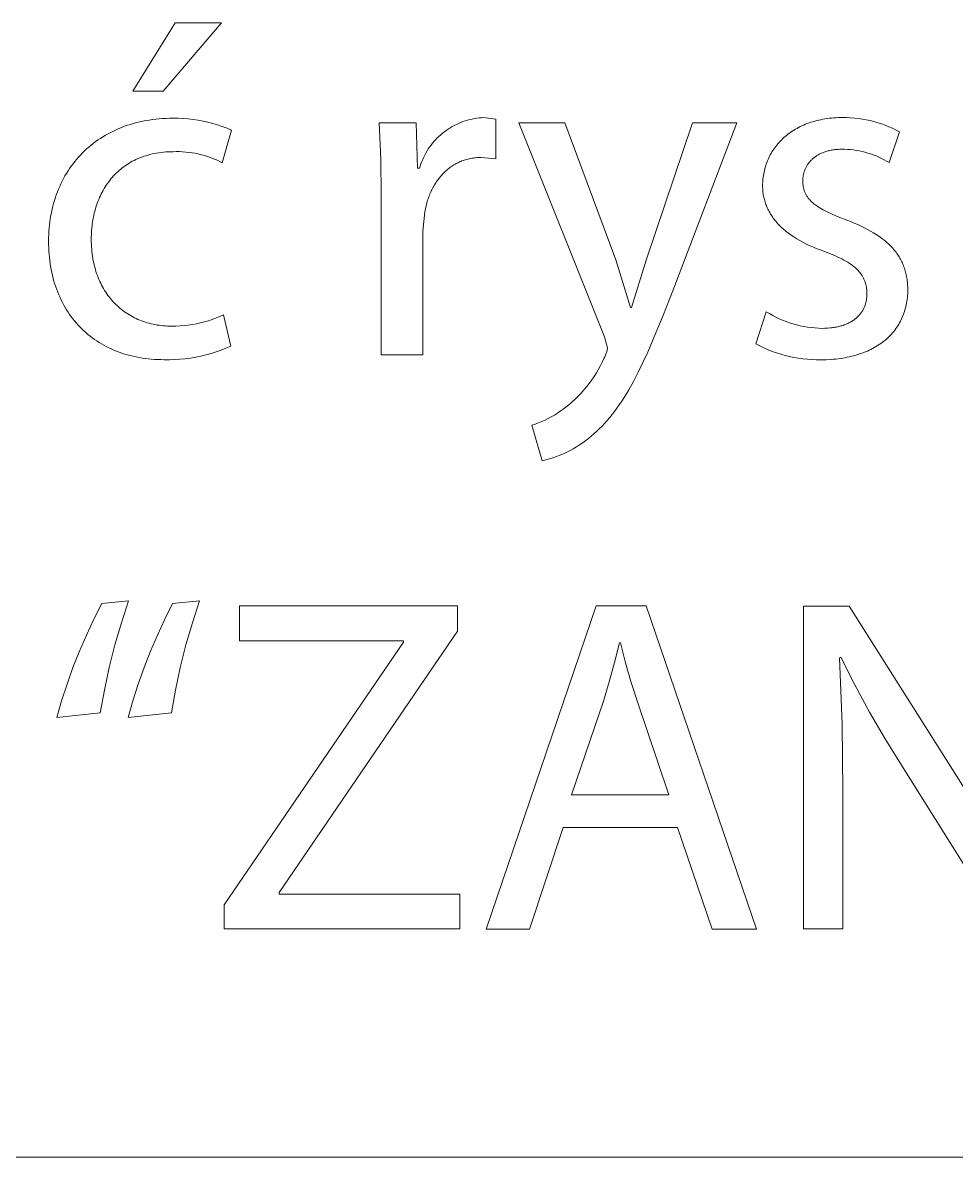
# Model space of a CAD drawing. Header units: millimetres. Extents: x -658 to 2773, y 81 to 2478.
# Drawn here: x 1941.4 to 2008.2, y 81.4 to 162.7 of the extents above; entities that cross this region are included whole.
import ezdxf

# ---------------------------------------------------------------- set-up
doc = ezdxf.new("R2010")
doc.units = ezdxf.units.MM
doc.header["$MEASUREMENT"] = 0
doc.layers.add('Domyślny', color=7, linetype='Continuous', true_color=0x000000)

msp = doc.modelspace()

# ---------------------------------------------------------------- linework, layer by layer
at = {"layer": 'Domyślny', "color": 18, "lineweight": 15, "true_color": 0x000000}
for p, q in [((1949.252, 157.767), (1952.268, 162.679)), ((1955.604, 162.679), (1951.423, 157.767)), ((1952.268, 162.679), (1955.604, 162.679)), ((1951.423, 157.767), (1949.252, 157.767)), ((1948.453, 155.178), (1948.659, 155.256)), ((1948.659, 155.256), (1948.868, 155.329)), ((1948.868, 155.329), (1949.081, 155.398)), ((1949.081, 155.398), (1949.297, 155.461)), ((1949.297, 155.461), (1949.516, 155.52)), ((1949.516, 155.52), (1949.739, 155.574)), ((1949.739, 155.574), (1949.964, 155.623)), ((1949.964, 155.623), (1950.193, 155.668)), ((1950.193, 155.668), (1950.425, 155.707)), ((1950.425, 155.707), (1950.66, 155.741)), ((1950.66, 155.741), (1950.898, 155.77)), ((1950.898, 155.77), (1951.138, 155.794)), ((1951.138, 155.794), (1951.382, 155.812)), ((1951.382, 155.812), (1951.629, 155.826)), ((1951.629, 155.826), (1951.879, 155.834)), ((1951.879, 155.834), (1952.131, 155.837)), ((1952.131, 155.837), (1952.49, 155.834)), ((1952.49, 155.834), (1952.849, 155.819)), ((1952.849, 155.819), (1953.207, 155.791)), ((1953.207, 155.791), (1953.563, 155.751)), ((1953.563, 155.751), (1953.918, 155.698)), ((1953.918, 155.698), (1954.272, 155.634)), ((1954.272, 155.634), (1954.622, 155.557)), ((1954.622, 155.557), (1954.97, 155.467)), ((1954.97, 155.467), (1955.314, 155.366)), ((1955.314, 155.366), (1955.655, 155.253)), ((1955.655, 155.253), (1955.991, 155.128)), ((1967.002, 152.913), (1966.89, 155.505)), ((1966.89, 155.505), (1969.541, 155.505)), ((1969.541, 155.505), (1969.643, 152.25)), ((1971.977, 155.154), (1972.123, 155.24)), ((1972.123, 155.24), (1972.272, 155.321)), ((1972.272, 155.321), (1972.424, 155.397)), ((1972.424, 155.397), (1972.578, 155.468)), ((1972.578, 155.468), (1972.734, 155.533)), ((1972.734, 155.533), (1972.893, 155.593)), ((1972.893, 155.593), (1973.053, 155.648)), ((1973.053, 155.648), (1973.215, 155.697)), ((1973.215, 155.697), (1973.379, 155.74)), ((1973.379, 155.74), (1973.544, 155.778)), ((1973.544, 155.778), (1973.711, 155.81)), ((1973.711, 155.81), (1973.878, 155.837)), ((1973.878, 155.837), (1974.046, 155.858)), ((1974.046, 155.858), (1974.215, 155.873)), ((1974.215, 155.873), (1974.384, 155.882)), ((1974.384, 155.882), (1975.241, 155.779)), ((1975.241, 155.779), (1975.241, 152.935)), ((1983.037, 140.187), (1976.902, 155.506)), ((1976.902, 155.506), (1980.192, 155.506)), ((1980.192, 155.506), (1983.836, 145.693)), ((1986.03, 145.751), (1989.331, 155.506)), ((1992.518, 155.506), (1987.994, 143.66)), ((1989.331, 155.506), (1992.518, 155.506)), ((1996.934, 155.174), (1997.053, 155.234)), ((1997.053, 155.234), (1997.174, 155.292)), ((1997.174, 155.292), (1997.298, 155.348)), ((1997.298, 155.348), (1997.425, 155.401)), ((1997.425, 155.401), (1997.553, 155.452)), ((1997.553, 155.452), (1997.684, 155.5)), ((1997.684, 155.5), (1997.818, 155.545)), ((1997.818, 155.545), (1997.953, 155.588)), ((1997.953, 155.588), (1998.091, 155.628)), ((1998.091, 155.628), (1998.232, 155.666)), ((1998.232, 155.666), (1998.374, 155.701)), ((1998.374, 155.701), (1998.519, 155.732)), ((1998.519, 155.732), (1998.666, 155.761)), ((1998.666, 155.761), (1998.816, 155.788)), ((1998.816, 155.788), (1998.967, 155.811)), ((1998.967, 155.811), (1999.121, 155.831)), ((1999.121, 155.831), (1999.277, 155.848)), ((1999.277, 155.848), (1999.435, 155.862)), ((1999.435, 155.862), (1999.595, 155.874)), ((1999.595, 155.874), (1999.758, 155.882)), ((1999.758, 155.882), (1999.922, 155.886)), ((1999.922, 155.886), (2000.089, 155.888)), ((2000.089, 155.888), (2000.372, 155.885)), ((2000.372, 155.885), (2000.655, 155.872)), ((2000.655, 155.872), (2000.938, 155.849)), ((2000.938, 155.849), (2001.219, 155.817)), ((2001.219, 155.817), (2001.5, 155.776)), ((2001.5, 155.776), (2001.778, 155.726)), ((2001.778, 155.726), (2002.055, 155.666)), ((2002.055, 155.666), (2002.33, 155.596)), ((2002.33, 155.596), (2002.602, 155.518)), ((2002.602, 155.518), (2002.872, 155.43)), ((2002.872, 155.43), (2003.138, 155.334)), ((2003.138, 155.334), (2003.401, 155.228)), ((1946.928, 154.396), (1947.106, 154.509)), ((1947.106, 154.509), (1947.288, 154.618)), ((1947.288, 154.618), (1947.473, 154.722)), ((1947.473, 154.722), (1947.662, 154.822)), ((1947.662, 154.822), (1947.855, 154.918)), ((1947.855, 154.918), (1948.05, 155.009)), ((1948.05, 155.009), (1948.25, 155.096)), ((1948.25, 155.096), (1948.453, 155.178)), ((1956.323, 154.991), (1955.638, 152.649)), ((1955.991, 155.128), (1956.323, 154.991)), ((1970.931, 154.299), (1971.048, 154.421)), ((1971.048, 154.421), (1971.17, 154.539)), ((1971.17, 154.539), (1971.295, 154.653)), ((1971.295, 154.653), (1971.425, 154.763)), ((1971.425, 154.763), (1971.558, 154.868)), ((1971.558, 154.868), (1971.694, 154.968)), ((1971.694, 154.968), (1971.834, 155.064)), ((1971.834, 155.064), (1971.977, 155.154)), ((1995.789, 154.362), (1995.881, 154.446)), ((1995.881, 154.446), (1995.974, 154.528)), ((1995.974, 154.528), (1996.071, 154.608)), ((1996.071, 154.608), (1996.17, 154.687)), ((1996.17, 154.687), (1996.271, 154.763)), ((1996.271, 154.763), (1996.375, 154.837)), ((1996.375, 154.837), (1996.482, 154.909)), ((1996.482, 154.909), (1996.591, 154.978)), ((1996.591, 154.978), (1996.703, 155.046)), ((1996.703, 155.046), (1996.817, 155.111)), ((1996.817, 155.111), (1996.934, 155.174)), ((2003.401, 155.228), (2003.661, 155.114)), ((2004.167, 154.86), (2003.413, 152.655)), ((2003.661, 155.114), (2003.916, 154.991)), ((2003.916, 154.991), (2004.167, 154.86)), ((1945.787, 153.492), (1945.939, 153.633)), ((1945.939, 153.633), (1946.094, 153.77)), ((1946.094, 153.77), (1946.253, 153.904)), ((1946.253, 153.904), (1946.417, 154.033)), ((1946.417, 154.033), (1946.583, 154.158)), ((1946.583, 154.158), (1946.754, 154.279)), ((1946.754, 154.279), (1946.928, 154.396)), ((1970.318, 153.49), (1970.409, 153.633)), ((1970.409, 153.633), (1970.504, 153.773)), ((1970.504, 153.773), (1970.604, 153.91)), ((1970.604, 153.91), (1970.708, 154.043)), ((1970.708, 154.043), (1970.817, 154.173)), ((1970.817, 154.173), (1970.931, 154.299)), ((1995.089, 153.522), (1995.156, 153.622)), ((1995.156, 153.622), (1995.226, 153.72)), ((1995.226, 153.72), (1995.298, 153.817)), ((1995.298, 153.817), (1995.373, 153.912)), ((1995.373, 153.912), (1995.451, 154.006)), ((1995.451, 154.006), (1995.532, 154.097)), ((1995.532, 154.097), (1995.615, 154.187)), ((1995.615, 154.187), (1995.701, 154.275)), ((1995.701, 154.275), (1995.789, 154.362)), ((1999.773, 153.608), (1999.693, 153.603)), ((1999.854, 153.612), (1999.773, 153.608)), ((1999.937, 153.614), (1999.854, 153.612)), ((2000.02, 153.615), (1999.937, 153.614)), ((2000.23, 153.612), (2000.02, 153.615)), ((2000.44, 153.603), (2000.23, 153.612)), ((1945.089, 152.732), (1945.22, 152.891)), ((1945.22, 152.891), (1945.356, 153.047)), ((1945.356, 153.047), (1945.496, 153.199)), ((1945.496, 153.199), (1945.639, 153.348)), ((1945.639, 153.348), (1945.787, 153.492)), ((1949.338, 152.817), (1949.208, 152.749)), ((1949.47, 152.881), (1949.338, 152.817)), ((1949.606, 152.943), (1949.47, 152.881)), ((1949.744, 153.001), (1949.606, 152.943)), ((1949.884, 153.055), (1949.744, 153.001)), ((1950.027, 153.107), (1949.884, 153.055)), ((1950.173, 153.154), (1950.027, 153.107)), ((1950.322, 153.199), (1950.173, 153.154)), ((1950.473, 153.239), (1950.322, 153.199)), ((1950.627, 153.276), (1950.473, 153.239)), ((1950.784, 153.31), (1950.627, 153.276)), ((1950.943, 153.339), (1950.784, 153.31)), ((1951.105, 153.365), (1950.943, 153.339)), ((1951.269, 153.387), (1951.105, 153.365)), ((1951.436, 153.405), (1951.269, 153.387)), ((1951.606, 153.419), (1951.436, 153.405)), ((1951.778, 153.429), (1951.606, 153.419)), ((1951.953, 153.436), (1951.778, 153.429)), ((1952.131, 153.438), (1951.953, 153.436)), ((1952.358, 153.444), (1952.131, 153.438)), ((1952.585, 153.442), (1952.358, 153.444)), ((1952.813, 153.433), (1952.585, 153.442)), ((1953.039, 153.417), (1952.813, 153.433)), ((1953.265, 153.393), (1953.039, 153.417)), ((1953.49, 153.361), (1953.265, 153.393)), ((1953.714, 153.322), (1953.49, 153.361)), ((1953.937, 153.276), (1953.714, 153.322)), ((1954.158, 153.223), (1953.937, 153.276)), ((1954.377, 153.162), (1954.158, 153.223)), ((1954.594, 153.094), (1954.377, 153.162)), ((1954.808, 153.019), (1954.594, 153.094)), ((1955.02, 152.937), (1954.808, 153.019)), ((1955.229, 152.848), (1955.02, 152.937)), ((1955.435, 152.752), (1955.229, 152.848)), ((1967.027, 150.319), (1967.002, 152.913)), ((1969.942, 152.731), (1970.007, 152.888)), ((1970.007, 152.888), (1970.077, 153.042)), ((1970.077, 153.042), (1970.153, 153.194)), ((1970.153, 153.194), (1970.233, 153.343)), ((1970.233, 153.343), (1970.318, 153.49)), ((1972.901, 152.806), (1972.815, 152.775)), ((1972.987, 152.836), (1972.901, 152.806)), ((1973.075, 152.864), (1972.987, 152.836)), ((1973.163, 152.889), (1973.075, 152.864)), ((1973.253, 152.913), (1973.163, 152.889)), ((1973.343, 152.934), (1973.253, 152.913)), ((1973.435, 152.953), (1973.343, 152.934)), ((1973.527, 152.97), (1973.435, 152.953)), ((1973.621, 152.985), (1973.527, 152.97)), ((1973.715, 152.997), (1973.621, 152.985)), ((1973.81, 153.008), (1973.715, 152.997)), ((1973.907, 153.016), (1973.81, 153.008)), ((1974.004, 153.022), (1973.907, 153.016)), ((1974.102, 153.025), (1974.004, 153.022)), ((1974.202, 153.026), (1974.102, 153.025)), ((1975.241, 152.935), (1974.202, 153.026)), ((1994.7, 152.78), (1994.747, 152.89)), ((1994.747, 152.89), (1994.797, 152.999)), ((1994.797, 152.999), (1994.85, 153.107)), ((1994.85, 153.107), (1994.906, 153.213)), ((1994.906, 153.213), (1994.964, 153.317)), ((1994.964, 153.317), (1995.025, 153.42)), ((1995.025, 153.42), (1995.089, 153.522)), ((1997.827, 152.827), (1997.787, 152.785)), ((1997.868, 152.867), (1997.827, 152.827)), ((1997.91, 152.907), (1997.868, 152.867)), ((1997.954, 152.946), (1997.91, 152.907)), ((1997.999, 152.984), (1997.954, 152.946)), ((1998.045, 153.022), (1997.999, 152.984)), ((1998.093, 153.058), (1998.045, 153.022)), ((1998.142, 153.093), (1998.093, 153.058)), ((1998.192, 153.127), (1998.142, 153.093)), ((1998.243, 153.161), (1998.192, 153.127)), ((1998.296, 153.193), (1998.243, 153.161)), ((1998.35, 153.224), (1998.296, 153.193)), ((1998.405, 153.254), (1998.35, 153.224)), ((1998.462, 153.284), (1998.405, 153.254)), ((1998.52, 153.312), (1998.462, 153.284)), ((1998.579, 153.339), (1998.52, 153.312)), ((1998.639, 153.364), (1998.579, 153.339)), ((1998.701, 153.389), (1998.639, 153.364)), ((1998.764, 153.412), (1998.701, 153.389)), ((1998.828, 153.435), (1998.764, 153.412)), ((1998.893, 153.456), (1998.828, 153.435)), ((1998.96, 153.476), (1998.893, 153.456)), ((1999.028, 153.494), (1998.96, 153.476)), ((1999.097, 153.512), (1999.028, 153.494)), ((1999.167, 153.528), (1999.097, 153.512)), ((1999.239, 153.543), (1999.167, 153.528)), ((1999.312, 153.556), (1999.239, 153.543)), ((1999.386, 153.568), (1999.312, 153.556)), ((1999.461, 153.579), (1999.386, 153.568)), ((1999.537, 153.588), (1999.461, 153.579)), ((1999.615, 153.596), (1999.537, 153.588)), ((1999.693, 153.603), (1999.615, 153.596)), ((2000.65, 153.586), (2000.44, 153.603)), ((2000.859, 153.563), (2000.65, 153.586)), ((2001.067, 153.533), (2000.859, 153.563)), ((2001.273, 153.496), (2001.067, 153.533)), ((2001.479, 153.452), (2001.273, 153.496)), ((2001.683, 153.401), (2001.479, 153.452)), ((2001.885, 153.344), (2001.683, 153.401)), ((2002.085, 153.28), (2001.885, 153.344)), ((2002.283, 153.21), (2002.085, 153.28)), ((2002.479, 153.133), (2002.283, 153.21)), ((2002.672, 153.05), (2002.479, 153.133)), ((2002.862, 152.96), (2002.672, 153.05)), ((2003.049, 152.865), (2002.862, 152.96)), ((2003.233, 152.763), (2003.049, 152.865)), ((1944.494, 151.883), (1944.604, 152.06)), ((1944.604, 152.06), (1944.719, 152.233)), ((1944.719, 152.233), (1944.838, 152.403)), ((1944.838, 152.403), (1944.962, 152.569)), ((1944.962, 152.569), (1945.089, 152.732)), ((1948.163, 152.001), (1948.06, 151.904)), ((1948.268, 152.096), (1948.163, 152.001)), ((1948.376, 152.188), (1948.268, 152.096)), ((1948.487, 152.277), (1948.376, 152.188)), ((1948.6, 152.363), (1948.487, 152.277)), ((1948.716, 152.446), (1948.6, 152.363)), ((1948.835, 152.526), (1948.716, 152.446)), ((1948.957, 152.604), (1948.835, 152.526)), ((1949.081, 152.678), (1948.957, 152.604)), ((1949.208, 152.749), (1949.081, 152.678)), ((1955.638, 152.649), (1955.435, 152.752)), ((1969.643, 152.25), (1969.781, 152.25)), ((1969.781, 152.25), (1969.829, 152.412)), ((1969.829, 152.412), (1969.883, 152.573)), ((1969.883, 152.573), (1969.942, 152.731)), ((1971.603, 152.005), (1971.537, 151.941)), ((1971.67, 152.066), (1971.603, 152.005)), ((1971.738, 152.126), (1971.67, 152.066)), ((1971.807, 152.185), (1971.738, 152.126)), ((1971.878, 152.241), (1971.807, 152.185)), ((1971.95, 152.296), (1971.878, 152.241)), ((1972.023, 152.349), (1971.95, 152.296)), ((1972.097, 152.4), (1972.023, 152.349)), ((1972.172, 152.449), (1972.097, 152.4)), ((1972.248, 152.497), (1972.172, 152.449)), ((1972.326, 152.542), (1972.248, 152.497)), ((1972.405, 152.586), (1972.326, 152.542)), ((1972.485, 152.627), (1972.405, 152.586)), ((1972.566, 152.667), (1972.485, 152.627)), ((1972.648, 152.705), (1972.566, 152.667)), ((1972.731, 152.741), (1972.648, 152.705)), ((1972.815, 152.775), (1972.731, 152.741)), ((1994.454, 151.976), (1994.48, 152.094)), ((1994.48, 152.094), (1994.509, 152.211)), ((1994.509, 152.211), (1994.542, 152.328)), ((1994.542, 152.328), (1994.577, 152.442)), ((1994.577, 152.442), (1994.615, 152.556)), ((1994.615, 152.556), (1994.656, 152.669)), ((1994.656, 152.669), (1994.7, 152.78)), ((1997.336, 152.02), (1997.32, 151.967)), ((1997.354, 152.072), (1997.336, 152.02)), ((1997.373, 152.124), (1997.354, 152.072)), ((1997.394, 152.176), (1997.373, 152.124)), ((1997.416, 152.227), (1997.394, 152.176)), ((1997.44, 152.277), (1997.416, 152.227)), ((1997.464, 152.327), (1997.44, 152.277)), ((1997.491, 152.376), (1997.464, 152.327)), ((1997.518, 152.424), (1997.491, 152.376)), ((1997.547, 152.472), (1997.518, 152.424)), ((1997.577, 152.519), (1997.547, 152.472)), ((1997.609, 152.565), (1997.577, 152.519)), ((1997.642, 152.611), (1997.609, 152.565)), ((1997.676, 152.655), (1997.642, 152.611)), ((1997.712, 152.699), (1997.676, 152.655)), ((1997.749, 152.743), (1997.712, 152.699)), ((1997.787, 152.785), (1997.749, 152.743)), ((2003.413, 152.655), (2003.233, 152.763)), ((1944.094, 151.145), (1944.188, 151.334)), ((1944.188, 151.334), (1944.285, 151.521)), ((1944.285, 151.521), (1944.387, 151.704)), ((1944.387, 151.704), (1944.494, 151.883)), ((1947.505, 151.265), (1947.422, 151.15)), ((1947.59, 151.377), (1947.505, 151.265)), ((1947.679, 151.488), (1947.59, 151.377)), ((1947.77, 151.596), (1947.679, 151.488)), ((1947.864, 151.701), (1947.77, 151.596)), ((1947.961, 151.804), (1947.864, 151.701)), ((1948.06, 151.904), (1947.961, 151.804)), ((1970.951, 151.218), (1970.9, 151.138)), ((1971.004, 151.298), (1970.951, 151.218)), ((1971.058, 151.375), (1971.004, 151.298)), ((1971.113, 151.451), (1971.058, 151.375)), ((1971.17, 151.526), (1971.113, 151.451)), ((1971.228, 151.599), (1971.17, 151.526)), ((1971.287, 151.671), (1971.228, 151.599)), ((1971.347, 151.741), (1971.287, 151.671)), ((1971.409, 151.809), (1971.347, 151.741)), ((1971.473, 151.876), (1971.409, 151.809)), ((1971.537, 151.941), (1971.473, 151.876)), ((1994.356, 151.124), (1994.36, 151.248)), ((1994.36, 151.248), (1994.368, 151.371)), ((1994.368, 151.371), (1994.379, 151.494)), ((1994.379, 151.494), (1994.393, 151.616)), ((1994.393, 151.616), (1994.41, 151.737)), ((1994.41, 151.737), (1994.431, 151.857)), ((1994.431, 151.857), (1994.454, 151.976)), ((1997.234, 151.41), (1997.233, 151.353)), ((1997.233, 151.353), (1997.234, 151.289)), ((1997.236, 151.468), (1997.234, 151.41)), ((1997.234, 151.289), (1997.236, 151.225)), ((1997.239, 151.525), (1997.236, 151.468)), ((1997.236, 151.225), (1997.239, 151.163)), ((1997.244, 151.581), (1997.239, 151.525)), ((1997.251, 151.638), (1997.244, 151.581)), ((1997.259, 151.694), (1997.251, 151.638)), ((1997.268, 151.749), (1997.259, 151.694)), ((1997.279, 151.804), (1997.268, 151.749)), ((1997.291, 151.859), (1997.279, 151.804)), ((1997.305, 151.913), (1997.291, 151.859)), ((1997.32, 151.967), (1997.305, 151.913)), ((1943.696, 150.154), (1943.766, 150.358)), ((1943.766, 150.358), (1943.842, 150.559)), ((1943.842, 150.559), (1943.921, 150.758)), ((1943.921, 150.758), (1944.006, 150.953)), ((1944.006, 150.953), (1944.094, 151.145)), ((1946.984, 150.412), (1946.921, 150.282)), ((1947.05, 150.54), (1946.984, 150.412)), ((1947.119, 150.666), (1947.05, 150.54)), ((1947.19, 150.791), (1947.119, 150.666)), ((1947.265, 150.912), (1947.19, 150.791)), ((1947.342, 151.032), (1947.265, 150.912)), ((1947.422, 151.15), (1947.342, 151.032)), ((1970.54, 150.442), (1970.501, 150.349)), ((1970.58, 150.534), (1970.54, 150.442)), ((1970.621, 150.624), (1970.58, 150.534)), ((1970.664, 150.713), (1970.621, 150.624)), ((1970.708, 150.801), (1970.664, 150.713)), ((1970.754, 150.887), (1970.708, 150.801)), ((1970.801, 150.972), (1970.754, 150.887)), ((1970.85, 151.056), (1970.801, 150.972)), ((1970.9, 151.138), (1970.85, 151.056)), ((1994.354, 150.999), (1994.356, 151.124)), ((1994.355, 150.906), (1994.354, 150.999)), ((1994.358, 150.813), (1994.355, 150.906)), ((1994.363, 150.721), (1994.358, 150.813)), ((1994.371, 150.63), (1994.363, 150.721)), ((1994.38, 150.539), (1994.371, 150.63)), ((1994.391, 150.449), (1994.38, 150.539)), ((1994.405, 150.359), (1994.391, 150.449)), ((1994.42, 150.27), (1994.405, 150.359)), ((1997.239, 151.163), (1997.245, 151.102)), ((1997.245, 151.102), (1997.251, 151.042)), ((1997.251, 151.042), (1997.259, 150.983)), ((1997.259, 150.983), (1997.269, 150.925)), ((1997.269, 150.925), (1997.28, 150.868)), ((1997.28, 150.868), (1997.292, 150.812)), ((1997.292, 150.812), (1997.306, 150.757)), ((1997.306, 150.757), (1997.322, 150.703)), ((1997.322, 150.703), (1997.339, 150.65)), ((1997.339, 150.65), (1997.357, 150.597)), ((1997.357, 150.597), (1997.377, 150.545)), ((1997.377, 150.545), (1997.399, 150.495)), ((1997.399, 150.495), (1997.422, 150.444)), ((1997.422, 150.444), (1997.447, 150.395)), ((1997.447, 150.395), (1997.473, 150.347)), ((1943.512, 149.526), (1943.568, 149.738)), ((1943.568, 149.738), (1943.63, 149.947)), ((1943.63, 149.947), (1943.696, 150.154)), ((1946.65, 149.601), (1946.604, 149.46)), ((1946.698, 149.741), (1946.65, 149.601)), ((1946.75, 149.879), (1946.698, 149.741)), ((1946.804, 150.015), (1946.75, 149.879)), ((1946.861, 150.149), (1946.804, 150.015)), ((1946.921, 150.282), (1946.861, 150.149)), ((1967.027, 138.884), (1967.027, 150.319)), ((1970.247, 149.562), (1970.199, 149.354)), ((1970.302, 149.766), (1970.247, 149.562)), ((1970.362, 149.965), (1970.302, 149.766)), ((1970.395, 150.063), (1970.362, 149.965)), ((1970.429, 150.16), (1970.395, 150.063)), ((1970.464, 150.255), (1970.429, 150.16)), ((1970.501, 150.349), (1970.464, 150.255)), ((1994.438, 150.181), (1994.42, 150.27)), ((1994.458, 150.093), (1994.438, 150.181)), ((1994.479, 150.005), (1994.458, 150.093)), ((1994.503, 149.918), (1994.479, 150.005)), ((1994.529, 149.832), (1994.503, 149.918)), ((1994.558, 149.746), (1994.529, 149.832)), ((1994.588, 149.661), (1994.558, 149.746)), ((1994.62, 149.576), (1994.588, 149.661)), ((1994.655, 149.492), (1994.62, 149.576)), ((1997.473, 150.347), (1997.5, 150.299)), ((1997.5, 150.299), (1997.53, 150.252)), ((1997.53, 150.252), (1997.56, 150.205)), ((1997.56, 150.205), (1997.593, 150.159)), ((1997.593, 150.159), (1997.626, 150.114)), ((1997.626, 150.114), (1997.662, 150.069)), ((1997.662, 150.069), (1997.699, 150.025)), ((1997.699, 150.025), (1997.737, 149.982)), ((1997.737, 149.982), (1997.777, 149.939)), ((1997.777, 149.939), (1997.819, 149.897)), ((1997.819, 149.897), (1997.862, 149.855)), ((1997.862, 149.855), (1997.907, 149.813)), ((1997.907, 149.813), (1997.953, 149.773)), ((1997.953, 149.773), (1998.001, 149.732)), ((1998.001, 149.732), (1998.051, 149.692)), ((1998.051, 149.692), (1998.102, 149.652)), ((1998.102, 149.652), (1998.154, 149.613)), ((1998.154, 149.613), (1998.209, 149.574)), ((1998.209, 149.574), (1998.322, 149.497)), ((1943.333, 148.651), (1943.37, 148.873)), ((1943.37, 148.873), (1943.413, 149.093)), ((1943.413, 149.093), (1943.46, 149.311)), ((1943.46, 149.311), (1943.512, 149.526)), ((1946.419, 148.729), (1946.391, 148.578)), ((1946.45, 148.878), (1946.419, 148.729)), ((1946.484, 149.026), (1946.45, 148.878)), ((1946.521, 149.172), (1946.484, 149.026)), ((1946.561, 149.317), (1946.521, 149.172)), ((1946.604, 149.46), (1946.561, 149.317)), ((1970.158, 149.142), (1970.02, 147.737)), ((1970.199, 149.354), (1970.158, 149.142)), ((1994.691, 149.408), (1994.655, 149.492)), ((1994.73, 149.325), (1994.691, 149.408)), ((1994.771, 149.243), (1994.73, 149.325)), ((1994.814, 149.161), (1994.771, 149.243)), ((1994.859, 149.08), (1994.814, 149.161)), ((1994.906, 149), (1994.859, 149.08)), ((1994.956, 148.92), (1994.906, 149)), ((1995.007, 148.84), (1994.956, 148.92)), ((1995.061, 148.762), (1995.007, 148.84)), ((1995.117, 148.684), (1995.061, 148.762)), ((1998.322, 149.497), (1998.442, 149.421)), ((1998.442, 149.421), (1998.569, 149.346)), ((1998.569, 149.346), (1998.701, 149.272)), ((1998.701, 149.272), (1998.841, 149.198)), ((1998.841, 149.198), (1998.987, 149.125)), ((1998.987, 149.125), (1999.299, 148.978)), ((1999.299, 148.978), (1999.638, 148.832)), ((1999.638, 148.832), (2000.397, 148.531)), ((1943.232, 147.737), (1943.25, 147.969)), ((1943.25, 147.969), (1943.273, 148.199)), ((1943.273, 148.199), (1943.3, 148.426)), ((1943.3, 148.426), (1943.333, 148.651)), ((1946.308, 147.962), (1946.294, 147.805)), ((1946.324, 148.118), (1946.308, 147.962)), ((1946.344, 148.273), (1946.324, 148.118)), ((1946.366, 148.426), (1946.344, 148.273)), ((1946.391, 148.578), (1946.366, 148.426)), ((1995.175, 148.607), (1995.117, 148.684)), ((1995.236, 148.53), (1995.175, 148.607)), ((1995.298, 148.454), (1995.236, 148.53)), ((1995.363, 148.379), (1995.298, 148.454)), ((1995.429, 148.304), (1995.363, 148.379)), ((1995.498, 148.23), (1995.429, 148.304)), ((1995.569, 148.157), (1995.498, 148.23)), ((1995.643, 148.084), (1995.569, 148.157)), ((1995.718, 148.012), (1995.643, 148.084)), ((1995.796, 147.941), (1995.718, 148.012)), ((1995.876, 147.871), (1995.796, 147.941)), ((2000.397, 148.531), (2000.663, 148.427)), ((2000.663, 148.427), (2000.92, 148.321)), ((2000.92, 148.321), (2001.17, 148.213)), ((2001.17, 148.213), (2001.411, 148.102)), ((2001.411, 148.102), (2001.643, 147.989)), ((2001.643, 147.989), (2001.868, 147.874)), ((1943.209, 147.029), (1943.212, 147.267)), ((1943.212, 147.267), (1943.219, 147.503)), ((1943.219, 147.503), (1943.232, 147.737)), ((1946.272, 147.327), (1946.271, 147.166)), ((1946.271, 147.166), (1946.272, 146.987)), ((1946.277, 147.488), (1946.272, 147.327)), ((1946.284, 147.647), (1946.277, 147.488)), ((1946.294, 147.805), (1946.284, 147.647)), ((1970.02, 147.737), (1970.02, 138.884)), ((1995.958, 147.801), (1995.876, 147.871)), ((1996.043, 147.732), (1995.958, 147.801)), ((1996.218, 147.596), (1996.043, 147.732)), ((1996.402, 147.463), (1996.218, 147.596)), ((1996.595, 147.333), (1996.402, 147.463)), ((1996.797, 147.206), (1996.595, 147.333)), ((1997.009, 147.082), (1996.797, 147.206)), ((2001.868, 147.874), (2002.084, 147.755)), ((2002.084, 147.755), (2002.292, 147.634)), ((2002.292, 147.634), (2002.491, 147.509)), ((2002.491, 147.509), (2002.682, 147.382)), ((2002.682, 147.382), (2002.865, 147.251)), ((2002.865, 147.251), (2002.953, 147.184)), ((2002.953, 147.184), (2003.039, 147.117)), ((2003.039, 147.117), (2003.123, 147.048)), ((1943.211, 146.792), (1943.209, 147.029)), ((1943.219, 146.557), (1943.211, 146.792)), ((1943.23, 146.325), (1943.219, 146.557)), ((1943.247, 146.096), (1943.23, 146.325)), ((1946.272, 146.987), (1946.278, 146.809)), ((1946.278, 146.809), (1946.287, 146.634)), ((1946.287, 146.634), (1946.299, 146.462)), ((1946.299, 146.462), (1946.315, 146.291)), ((1946.315, 146.291), (1946.334, 146.123)), ((1997.229, 146.961), (1997.009, 147.082)), ((1997.458, 146.843), (1997.229, 146.961)), ((1997.696, 146.729), (1997.458, 146.843)), ((1997.944, 146.617), (1997.696, 146.729)), ((1998.2, 146.509), (1997.944, 146.617)), ((1998.466, 146.405), (1998.2, 146.509)), ((1998.741, 146.304), (1998.466, 146.405)), ((1999.144, 146.149), (1998.741, 146.304)), ((2003.123, 147.048), (2003.205, 146.979)), ((2003.205, 146.979), (2003.285, 146.909)), ((2003.285, 146.909), (2003.363, 146.838)), ((2003.363, 146.838), (2003.439, 146.765)), ((2003.439, 146.765), (2003.512, 146.692)), ((2003.512, 146.692), (2003.584, 146.618)), ((2003.584, 146.618), (2003.653, 146.543)), ((2003.653, 146.543), (2003.72, 146.467)), ((2003.72, 146.467), (2003.785, 146.39)), ((2003.785, 146.39), (2003.848, 146.312)), ((2003.848, 146.312), (2003.909, 146.233)), ((1943.268, 145.869), (1943.247, 146.096)), ((1943.294, 145.645), (1943.268, 145.869)), ((1943.324, 145.423), (1943.294, 145.645)), ((1946.334, 146.123), (1946.357, 145.957)), ((1946.357, 145.957), (1946.383, 145.793)), ((1946.383, 145.793), (1946.412, 145.632)), ((1946.412, 145.632), (1946.445, 145.473)), ((1983.836, 145.693), (1984.899, 142.278)), ((1984.967, 142.278), (1986.03, 145.751)), ((1999.516, 145.995), (1999.144, 146.149)), ((1999.69, 145.917), (1999.516, 145.995)), ((1999.857, 145.839), (1999.69, 145.917)), ((2000.016, 145.76), (1999.857, 145.839)), ((2000.167, 145.681), (2000.016, 145.76)), ((2000.311, 145.6), (2000.167, 145.681)), ((2000.448, 145.519), (2000.311, 145.6)), ((2000.578, 145.436), (2000.448, 145.519)), ((2003.909, 146.233), (2003.968, 146.153)), ((2003.968, 146.153), (2004.025, 146.072)), ((2004.025, 146.072), (2004.079, 145.989)), ((2004.079, 145.989), (2004.132, 145.906)), ((2004.132, 145.906), (2004.182, 145.821)), ((2004.182, 145.821), (2004.23, 145.736)), ((2004.23, 145.736), (2004.276, 145.649)), ((2004.276, 145.649), (2004.32, 145.561)), ((2004.32, 145.561), (2004.362, 145.471)), ((1943.359, 145.205), (1943.324, 145.423)), ((1943.398, 144.989), (1943.359, 145.205)), ((1943.442, 144.776), (1943.398, 144.989)), ((1943.49, 144.565), (1943.442, 144.776)), ((1946.445, 145.473), (1946.481, 145.316)), ((1946.481, 145.316), (1946.52, 145.162)), ((1946.52, 145.162), (1946.562, 145.01)), ((1946.562, 145.01), (1946.608, 144.861)), ((1946.608, 144.861), (1946.656, 144.714)), ((1946.656, 144.714), (1946.708, 144.569)), ((2000.701, 145.353), (2000.578, 145.436)), ((2000.759, 145.311), (2000.701, 145.353)), ((2000.816, 145.268), (2000.759, 145.311)), ((2000.872, 145.225), (2000.816, 145.268)), ((2000.925, 145.182), (2000.872, 145.225)), ((2000.977, 145.138), (2000.925, 145.182)), ((2001.027, 145.094), (2000.977, 145.138)), ((2001.076, 145.049), (2001.027, 145.094)), ((2001.123, 145.004), (2001.076, 145.049)), ((2001.168, 144.959), (2001.123, 145.004)), ((2001.211, 144.913), (2001.168, 144.959)), ((2001.253, 144.866), (2001.211, 144.913)), ((2001.294, 144.819), (2001.253, 144.866)), ((2001.333, 144.772), (2001.294, 144.819)), ((2001.37, 144.724), (2001.333, 144.772)), ((2001.406, 144.675), (2001.37, 144.724)), ((2001.44, 144.626), (2001.406, 144.675)), ((2004.362, 145.471), (2004.401, 145.381)), ((2004.401, 145.381), (2004.439, 145.289)), ((2004.439, 145.289), (2004.474, 145.196)), ((2004.474, 145.196), (2004.508, 145.102)), ((2004.508, 145.102), (2004.539, 145.006)), ((2004.539, 145.006), (2004.568, 144.91)), ((2004.568, 144.91), (2004.595, 144.812)), ((2004.595, 144.812), (2004.619, 144.712)), ((2004.619, 144.712), (2004.642, 144.612)), ((1943.543, 144.358), (1943.49, 144.565)), ((1943.6, 144.153), (1943.543, 144.358)), ((1943.661, 143.952), (1943.6, 144.153)), ((1943.726, 143.753), (1943.661, 143.952)), ((1946.708, 144.569), (1946.762, 144.427)), ((1946.762, 144.427), (1946.82, 144.288)), ((1946.82, 144.288), (1946.88, 144.151)), ((1946.88, 144.151), (1946.944, 144.016)), ((1946.944, 144.016), (1947.01, 143.884)), ((1947.01, 143.884), (1947.079, 143.755)), ((2001.472, 144.577), (2001.44, 144.626)), ((2001.503, 144.526), (2001.472, 144.577)), ((2001.533, 144.476), (2001.503, 144.526)), ((2001.561, 144.424), (2001.533, 144.476)), ((2001.587, 144.372), (2001.561, 144.424)), ((2001.612, 144.319), (2001.587, 144.372)), ((2001.636, 144.266), (2001.612, 144.319)), ((2001.658, 144.212), (2001.636, 144.266)), ((2001.679, 144.157), (2001.658, 144.212)), ((2001.698, 144.102), (2001.679, 144.157)), ((2001.716, 144.045), (2001.698, 144.102)), ((2001.732, 143.989), (2001.716, 144.045)), ((2001.747, 143.931), (2001.732, 143.989)), ((2001.761, 143.872), (2001.747, 143.931)), ((2001.773, 143.813), (2001.761, 143.872)), ((2004.642, 144.612), (2004.662, 144.509)), ((2004.662, 144.509), (2004.681, 144.406)), ((2004.681, 144.406), (2004.697, 144.301)), ((2004.697, 144.301), (2004.711, 144.195)), ((2004.711, 144.195), (2004.723, 144.087)), ((2004.723, 144.087), (2004.732, 143.978)), ((2004.732, 143.978), (2004.74, 143.868)), ((2004.74, 143.868), (2004.745, 143.756)), ((1943.796, 143.558), (1943.726, 143.753)), ((1943.87, 143.366), (1943.796, 143.558)), ((1943.949, 143.177), (1943.87, 143.366)), ((1944.031, 142.991), (1943.949, 143.177)), ((1947.079, 143.755), (1947.151, 143.628)), ((1947.151, 143.628), (1947.225, 143.504)), ((1947.225, 143.504), (1947.303, 143.383)), ((1947.303, 143.383), (1947.383, 143.264)), ((1947.383, 143.264), (1947.465, 143.148)), ((1947.465, 143.148), (1947.551, 143.035)), ((1987.994, 143.66), (1987.211, 141.649)), ((2001.784, 143.753), (2001.773, 143.813)), ((2001.794, 143.692), (2001.784, 143.753)), ((2001.802, 143.63), (2001.794, 143.692)), ((2001.809, 143.568), (2001.802, 143.63)), ((2001.815, 143.505), (2001.809, 143.568)), ((2001.813, 142.988), (2001.818, 143.051)), ((2001.82, 143.44), (2001.815, 143.505)), ((2001.818, 143.051), (2001.822, 143.114)), ((2001.823, 143.375), (2001.82, 143.44)), ((2001.822, 143.114), (2001.824, 143.178)), ((2001.825, 143.309), (2001.823, 143.375)), ((2001.824, 143.178), (2001.825, 143.242)), ((2001.825, 143.242), (2001.825, 143.309)), ((2004.735, 143.122), (2004.723, 142.99)), ((2004.743, 143.256), (2004.735, 143.122)), ((2004.748, 143.391), (2004.743, 143.256)), ((2004.745, 143.756), (2004.749, 143.642)), ((2004.75, 143.528), (2004.748, 143.391)), ((2004.749, 143.642), (2004.75, 143.528)), ((1944.118, 142.808), (1944.031, 142.991)), ((1944.208, 142.628), (1944.118, 142.808)), ((1944.303, 142.452), (1944.208, 142.628)), ((1944.402, 142.279), (1944.303, 142.452)), ((1944.504, 142.109), (1944.402, 142.279)), ((1947.551, 143.035), (1947.639, 142.924)), ((1947.639, 142.924), (1947.729, 142.817)), ((1947.729, 142.817), (1947.822, 142.712)), ((1947.822, 142.712), (1947.917, 142.609)), ((1947.917, 142.609), (1948.015, 142.51)), ((1948.015, 142.51), (1948.115, 142.413)), ((1948.115, 142.413), (1948.217, 142.32)), ((1948.217, 142.32), (1948.322, 142.229)), ((1948.322, 142.229), (1948.429, 142.141)), ((1984.899, 142.278), (1984.967, 142.278)), ((2001.605, 142.225), (2001.63, 142.28)), ((2001.63, 142.28), (2001.654, 142.335)), ((2001.654, 142.335), (2001.676, 142.392)), ((2001.676, 142.392), (2001.697, 142.449)), ((2001.697, 142.449), (2001.716, 142.506)), ((2001.716, 142.506), (2001.733, 142.564)), ((2001.733, 142.564), (2001.749, 142.623)), ((2001.749, 142.623), (2001.764, 142.683)), ((2001.764, 142.683), (2001.777, 142.743)), ((2001.777, 142.743), (2001.788, 142.803)), ((2001.788, 142.803), (2001.798, 142.865)), ((2001.798, 142.865), (2001.806, 142.926)), ((2001.806, 142.926), (2001.813, 142.988)), ((2004.616, 142.348), (2004.585, 142.224)), ((2004.644, 142.473), (2004.616, 142.348)), ((2004.669, 142.6), (2004.644, 142.473)), ((2004.69, 142.729), (2004.669, 142.6)), ((2004.708, 142.858), (2004.69, 142.729)), ((2004.723, 142.99), (2004.708, 142.858)), ((1944.611, 141.943), (1944.504, 142.109)), ((1944.721, 141.78), (1944.611, 141.943)), ((1944.836, 141.621), (1944.721, 141.78)), ((1944.954, 141.465), (1944.836, 141.621)), ((1945.076, 141.313), (1944.954, 141.465)), ((1948.429, 142.141), (1948.538, 142.056)), ((1948.538, 142.056), (1948.65, 141.974)), ((1948.65, 141.974), (1948.763, 141.895)), ((1948.763, 141.895), (1948.879, 141.819)), ((1948.879, 141.819), (1948.997, 141.746)), ((1948.997, 141.746), (1949.117, 141.676)), ((1949.117, 141.676), (1949.239, 141.609)), ((1949.239, 141.609), (1949.362, 141.545)), ((1949.362, 141.545), (1949.488, 141.484)), ((1949.488, 141.484), (1949.616, 141.426)), ((1949.616, 141.426), (1949.745, 141.372)), ((1954.654, 141.335), (1954.934, 141.428)), ((1954.934, 141.428), (1955.21, 141.53)), ((1955.21, 141.53), (1955.483, 141.642)), ((1955.483, 141.642), (1955.752, 141.763)), ((1955.752, 141.763), (1956.266, 139.512)), ((1987.211, 141.649), (1986.477, 139.88)), ((1993.863, 139.678), (1994.617, 141.974)), ((1994.617, 141.974), (1994.843, 141.838)), ((1994.843, 141.838), (1995.074, 141.71)), ((1995.074, 141.71), (1995.308, 141.589)), ((1995.308, 141.589), (1995.547, 141.477)), ((1995.547, 141.477), (1995.789, 141.373)), ((2000.882, 141.38), (2000.936, 141.419)), ((2000.936, 141.419), (2000.988, 141.459)), ((2000.988, 141.459), (2001.038, 141.5)), ((2001.038, 141.5), (2001.087, 141.542)), ((2001.087, 141.542), (2001.134, 141.585)), ((2001.134, 141.585), (2001.18, 141.629)), ((2001.18, 141.629), (2001.224, 141.674)), ((2001.224, 141.674), (2001.267, 141.72)), ((2001.267, 141.72), (2001.308, 141.766)), ((2001.308, 141.766), (2001.347, 141.814)), ((2001.347, 141.814), (2001.385, 141.862)), ((2001.385, 141.862), (2001.421, 141.912)), ((2001.421, 141.912), (2001.456, 141.962)), ((2001.456, 141.962), (2001.489, 142.013)), ((2001.489, 142.013), (2001.52, 142.065)), ((2001.52, 142.065), (2001.55, 142.117)), ((2001.55, 142.117), (2001.578, 142.171)), ((2001.578, 142.171), (2001.605, 142.225)), ((2004.333, 141.514), (2004.28, 141.401)), ((2004.383, 141.628), (2004.333, 141.514)), ((2004.43, 141.744), (2004.383, 141.628)), ((2004.473, 141.862), (2004.43, 141.744)), ((2004.514, 141.981), (2004.473, 141.862)), ((2004.551, 142.102), (2004.514, 141.981)), ((2004.585, 142.224), (2004.551, 142.102)), ((1945.202, 141.165), (1945.076, 141.313)), ((1945.332, 141.02), (1945.202, 141.165)), ((1945.465, 140.879), (1945.332, 141.02)), ((1945.602, 140.741), (1945.465, 140.879)), ((1945.743, 140.607), (1945.602, 140.741)), ((1945.887, 140.478), (1945.743, 140.607)), ((1949.745, 141.372), (1949.877, 141.32)), ((1949.877, 141.32), (1950.01, 141.272)), ((1950.01, 141.272), (1950.145, 141.227)), ((1950.145, 141.227), (1950.281, 141.185)), ((1950.281, 141.185), (1950.419, 141.146)), ((1950.419, 141.146), (1950.559, 141.111)), ((1950.559, 141.111), (1950.701, 141.079)), ((1950.701, 141.079), (1950.844, 141.05)), ((1950.844, 141.05), (1950.988, 141.024)), ((1950.988, 141.024), (1951.134, 141.002)), ((1951.134, 141.002), (1951.282, 140.983)), ((1951.282, 140.983), (1951.431, 140.968)), ((1951.431, 140.968), (1951.581, 140.956)), ((1951.581, 140.956), (1951.733, 140.947)), ((1951.733, 140.947), (1951.885, 140.942)), ((1951.885, 140.942), (1952.04, 140.94)), ((1952.04, 140.94), (1952.334, 140.944)), ((1952.334, 140.944), (1952.629, 140.958)), ((1952.629, 140.958), (1952.923, 140.982)), ((1952.923, 140.982), (1953.216, 141.017)), ((1953.216, 141.017), (1953.507, 141.061)), ((1953.507, 141.061), (1953.797, 141.115)), ((1953.797, 141.115), (1954.085, 141.178)), ((1954.085, 141.178), (1954.371, 141.252)), ((1954.371, 141.252), (1954.654, 141.335)), ((1995.789, 141.373), (1996.035, 141.276)), ((1996.035, 141.276), (1996.284, 141.189)), ((1996.284, 141.189), (1996.536, 141.109)), ((1996.536, 141.109), (1996.79, 141.038)), ((1996.79, 141.038), (1997.046, 140.976)), ((1997.046, 140.976), (1997.304, 140.922)), ((1997.304, 140.922), (1997.564, 140.878)), ((1997.564, 140.878), (1997.826, 140.841)), ((1997.826, 140.841), (1998.088, 140.814)), ((1998.088, 140.814), (1998.351, 140.795)), ((1998.351, 140.795), (1998.615, 140.786)), ((1998.615, 140.786), (1998.816, 140.789)), ((1998.816, 140.789), (1999.011, 140.798)), ((1999.011, 140.798), (1999.198, 140.814)), ((1999.198, 140.814), (1999.29, 140.824)), ((1999.29, 140.824), (1999.379, 140.835)), ((1999.379, 140.835), (1999.468, 140.848)), ((1999.468, 140.848), (1999.554, 140.862)), ((1999.554, 140.862), (1999.639, 140.878)), ((1999.639, 140.878), (1999.722, 140.895)), ((1999.722, 140.895), (1999.803, 140.913)), ((1999.803, 140.913), (1999.883, 140.933)), ((1999.883, 140.933), (1999.961, 140.954)), ((1999.961, 140.954), (2000.037, 140.977)), ((2000.037, 140.977), (2000.112, 141.001)), ((2000.112, 141.001), (2000.185, 141.026)), ((2000.185, 141.026), (2000.257, 141.052)), ((2000.257, 141.052), (2000.326, 141.079)), ((2000.326, 141.079), (2000.395, 141.108)), ((2000.395, 141.108), (2000.461, 141.138)), ((2000.461, 141.138), (2000.526, 141.169)), ((2000.526, 141.169), (2000.59, 141.202)), ((2000.59, 141.202), (2000.651, 141.235)), ((2000.651, 141.235), (2000.711, 141.27)), ((2000.711, 141.27), (2000.77, 141.305)), ((2000.77, 141.305), (2000.827, 141.342)), ((2000.827, 141.342), (2000.882, 141.38)), ((2003.823, 140.663), (2003.745, 140.565)), ((2003.897, 140.763), (2003.823, 140.663)), ((2003.968, 140.865), (2003.897, 140.763)), ((2004.037, 140.968), (2003.968, 140.865)), ((2004.102, 141.074), (2004.037, 140.968)), ((2004.164, 141.181), (2004.102, 141.074)), ((2004.224, 141.29), (2004.164, 141.181)), ((2004.28, 141.401), (2004.224, 141.29)), ((1946.035, 140.351), (1945.887, 140.478)), ((1946.187, 140.229), (1946.035, 140.351)), ((1946.342, 140.111), (1946.187, 140.229)), ((1946.5, 139.997), (1946.342, 140.111)), ((1946.662, 139.886), (1946.5, 139.997)), ((1946.827, 139.78), (1946.662, 139.886)), ((1983.254, 139.399), (1983.037, 140.187)), ((1986.477, 139.88), (1986.125, 139.079)), ((2003.019, 139.853), (2002.916, 139.774)), ((2003.12, 139.935), (2003.019, 139.853)), ((2003.218, 140.019), (2003.12, 139.935)), ((2003.313, 140.105), (2003.218, 140.019)), ((2003.406, 140.193), (2003.313, 140.105)), ((2003.495, 140.283), (2003.406, 140.193)), ((2003.581, 140.375), (2003.495, 140.283)), ((2003.665, 140.469), (2003.581, 140.375)), ((2003.745, 140.565), (2003.665, 140.469)), ((1946.996, 139.678), (1946.827, 139.78)), ((1947.168, 139.58), (1946.996, 139.678)), ((1947.343, 139.486), (1947.168, 139.58)), ((1947.522, 139.396), (1947.343, 139.486)), ((1947.703, 139.311), (1947.522, 139.396)), ((1947.888, 139.229), (1947.703, 139.311)), ((1948.077, 139.152), (1947.888, 139.229)), ((1948.268, 139.08), (1948.077, 139.152)), ((1948.462, 139.012), (1948.268, 139.08)), ((1948.66, 138.948), (1948.462, 139.012)), ((1954.85, 138.987), (1954.486, 138.886)), ((1955.211, 139.1), (1954.85, 138.987)), ((1955.567, 139.225), (1955.211, 139.1)), ((1955.919, 139.363), (1955.567, 139.225)), ((1956.266, 139.512), (1955.919, 139.363)), ((1983.13, 138.931), (1983.154, 138.996)), ((1983.154, 138.996), (1983.176, 139.062)), ((1983.176, 139.062), (1983.196, 139.128)), ((1983.196, 139.128), (1983.214, 139.195)), ((1983.214, 139.195), (1983.229, 139.263)), ((1983.229, 139.263), (1983.243, 139.331)), ((1983.243, 139.331), (1983.254, 139.399)), ((1986.125, 139.079), (1985.779, 138.332)), ((1994.15, 139.528), (1993.863, 139.678)), ((1994.443, 139.387), (1994.15, 139.528)), ((1994.74, 139.257), (1994.443, 139.387)), ((1995.041, 139.138), (1994.74, 139.257)), ((1995.346, 139.028), (1995.041, 139.138)), ((1995.655, 138.93), (1995.346, 139.028)), ((2001.451, 138.999), (2001.311, 138.95)), ((2001.588, 139.05), (2001.451, 138.999)), ((2001.723, 139.104), (2001.588, 139.05)), ((2001.855, 139.16), (2001.723, 139.104)), ((2001.984, 139.219), (2001.855, 139.16)), ((2002.11, 139.28), (2001.984, 139.219)), ((2002.233, 139.344), (2002.11, 139.28)), ((2002.354, 139.41), (2002.233, 139.344)), ((2002.472, 139.478), (2002.354, 139.41)), ((2002.587, 139.548), (2002.472, 139.478)), ((2002.7, 139.621), (2002.587, 139.548)), ((2002.809, 139.696), (2002.7, 139.621)), ((2002.916, 139.774), (2002.809, 139.696)), ((1948.86, 138.889), (1948.66, 138.948)), ((1949.064, 138.834), (1948.86, 138.889)), ((1949.27, 138.784), (1949.064, 138.834)), ((1949.48, 138.738), (1949.27, 138.784)), ((1949.692, 138.697), (1949.48, 138.738)), ((1949.907, 138.661), (1949.692, 138.697)), ((1950.125, 138.629), (1949.907, 138.661)), ((1950.346, 138.603), (1950.125, 138.629)), ((1950.57, 138.581), (1950.346, 138.603)), ((1950.796, 138.563), (1950.57, 138.581)), ((1951.025, 138.551), (1950.796, 138.563)), ((1951.257, 138.544), (1951.025, 138.551)), ((1951.491, 138.541), (1951.257, 138.544)), ((1951.869, 138.539), (1951.491, 138.541)), ((1952.247, 138.55), (1951.869, 138.539)), ((1952.624, 138.574), (1952.247, 138.55)), ((1953, 138.611), (1952.624, 138.574)), ((1953.375, 138.66), (1953, 138.611)), ((1953.748, 138.723), (1953.375, 138.66)), ((1954.118, 138.798), (1953.748, 138.723)), ((1954.486, 138.886), (1954.118, 138.798)), ((1970.02, 138.884), (1967.027, 138.884)), ((1982.751, 138.13), (1982.887, 138.402)), ((1982.887, 138.402), (1983.014, 138.679)), ((1983.014, 138.679), (1983.046, 138.741)), ((1983.046, 138.741), (1983.076, 138.803)), ((1983.076, 138.803), (1983.104, 138.867)), ((1983.104, 138.867), (1983.13, 138.931)), ((1985.779, 138.332), (1985.439, 137.635)), ((1995.967, 138.842), (1995.655, 138.93)), ((1996.282, 138.765), (1995.967, 138.842)), ((1996.6, 138.699), (1996.282, 138.765)), ((1996.919, 138.644), (1996.6, 138.699)), ((1997.241, 138.6), (1996.919, 138.644)), ((1997.563, 138.567), (1997.241, 138.6)), ((1997.887, 138.545), (1997.563, 138.567)), ((1998.211, 138.535), (1997.887, 138.545)), ((1998.535, 138.535), (1998.211, 138.535)), ((1998.9, 138.541), (1998.535, 138.535)), ((1999.254, 138.559), (1998.9, 138.541)), ((1999.428, 138.573), (1999.254, 138.559)), ((1999.599, 138.589), (1999.428, 138.573)), ((1999.768, 138.608), (1999.599, 138.589)), ((1999.934, 138.63), (1999.768, 138.608)), ((2000.097, 138.655), (1999.934, 138.63)), ((2000.258, 138.682), (2000.097, 138.655)), ((2000.416, 138.712), (2000.258, 138.682)), ((2000.572, 138.745), (2000.416, 138.712)), ((2000.725, 138.781), (2000.572, 138.745)), ((2000.876, 138.82), (2000.725, 138.781)), ((2001.024, 138.861), (2000.876, 138.82)), ((2001.169, 138.904), (2001.024, 138.861)), ((2001.311, 138.95), (2001.169, 138.904)), ((1982.289, 137.342), (1982.452, 137.599)), ((1982.452, 137.599), (1982.606, 137.862)), ((1982.606, 137.862), (1982.751, 138.13)), ((1985.439, 137.635), (1985.101, 136.987)), ((1981.555, 136.371), (1981.751, 136.604)), ((1981.751, 136.604), (1981.939, 136.844)), ((1981.939, 136.844), (1982.118, 137.09)), ((1982.118, 137.09), (1982.289, 137.342)), ((1985.101, 136.987), (1984.766, 136.385)), ((1980.923, 135.712), (1981.141, 135.925)), ((1981.141, 135.925), (1981.352, 136.144)), ((1981.352, 136.144), (1981.555, 136.371)), ((1984.429, 135.826), (1984.26, 135.562)), ((1984.597, 136.1), (1984.429, 135.826)), ((1984.766, 136.385), (1984.597, 136.1)), ((1979.863, 134.849), (1980.069, 134.996)), ((1980.069, 134.996), (1980.27, 135.15)), ((1980.27, 135.15), (1980.466, 135.309)), ((1980.466, 135.309), (1980.698, 135.507)), ((1980.698, 135.507), (1980.923, 135.712)), ((1983.919, 135.064), (1983.747, 134.829)), ((1984.09, 135.308), (1983.919, 135.064)), ((1984.26, 135.562), (1984.09, 135.308)), ((1978.304, 134.018), (1978.537, 134.115)), ((1978.537, 134.115), (1978.768, 134.219)), ((1978.768, 134.219), (1978.995, 134.331)), ((1978.995, 134.331), (1979.218, 134.45)), ((1979.218, 134.45), (1979.437, 134.576)), ((1979.437, 134.576), (1979.652, 134.709)), ((1979.652, 134.709), (1979.863, 134.849)), ((1983.22, 134.178), (1983.04, 133.978)), ((1983.398, 134.387), (1983.22, 134.178)), ((1983.573, 134.604), (1983.398, 134.387)), ((1983.747, 134.829), (1983.573, 134.604)), ((1977.827, 133.847), (1978.067, 133.929)), ((1978.57, 131.3), (1977.827, 133.847)), ((1978.067, 133.929), (1978.304, 134.018)), ((1982.485, 133.424), (1982.294, 133.253)), ((1982.673, 133.601), (1982.485, 133.424)), ((1982.858, 133.786), (1982.673, 133.601)), ((1983.04, 133.978), (1982.858, 133.786)), ((1981.468, 132.585), (1981.248, 132.435)), ((1981.682, 132.742), (1981.468, 132.585)), ((1981.892, 132.905), (1981.682, 132.742)), ((1982.096, 133.076), (1981.892, 132.905)), ((1982.294, 133.253), (1982.096, 133.076)), ((1979.838, 131.695), (1979.589, 131.6)), ((1980.082, 131.799), (1979.838, 131.695)), ((1980.324, 131.911), (1980.082, 131.799)), ((1980.561, 132.031), (1980.324, 131.911)), ((1980.794, 132.158), (1980.561, 132.031)), ((1981.023, 132.293), (1980.794, 132.158)), ((1981.248, 132.435), (1981.023, 132.293)), ((1978.828, 131.362), (1978.57, 131.3)), ((1979.085, 131.433), (1978.828, 131.362)), ((1979.338, 131.512), (1979.085, 131.433)), ((1979.589, 131.6), (1979.338, 131.512)), ((1947.026, 121.081), (1948.945, 121.275)), ((1948.945, 121.275), (1948.427, 119.699)), ((1952.098, 121.081), (1954.028, 121.275)), ((1954.028, 121.275), (1953.513, 119.699)), ((1946.455, 119.959), (1947.026, 121.081)), ((1951.533, 119.959), (1952.098, 121.081)), ((1956.891, 118.398), (1956.891, 120.899)), ((1956.891, 120.899), (1972.507, 120.899)), ((1972.507, 120.899), (1972.507, 119.083)), ((1974.552, 97.761), (1982.435, 120.905)), ((1982.435, 120.905), (1986.022, 120.905)), ((1986.022, 120.905), (1993.927, 97.761)), ((1997.293, 97.763), (1997.293, 120.896)), ((1997.293, 120.896), (2000.549, 120.896)), ((2000.549, 120.896), (2007.963, 109.187)), ((1945.92, 118.82), (1946.455, 119.959)), ((1948.427, 119.699), (1947.965, 118.106)), ((1951.003, 118.819), (1951.533, 119.959)), ((1953.513, 119.699), (1953.053, 118.106)), ((1945.421, 117.664), (1945.92, 118.82)), ((1950.51, 117.663), (1951.003, 118.819)), ((1972.507, 119.083), (1959.736, 100.371)), ((1947.965, 118.106), (1947.558, 116.498)), ((1953.053, 118.106), (1952.648, 116.498)), ((1955.783, 99.503), (1968.623, 118.295)), ((1968.623, 118.398), (1956.891, 118.398)), ((1968.623, 118.295), (1968.623, 118.398)), ((1984.102, 118.255), (1983.75, 116.852)), ((1984.171, 118.255), (1984.102, 118.255)), ((1984.541, 116.837), (1984.171, 118.255)), ((1944.958, 116.493), (1945.421, 117.664)), ((1950.054, 116.493), (1950.51, 117.663)), ((1999.967, 117.229), (1999.864, 117.195)), ((1999.864, 117.195), (2000.057, 112.422)), ((2000.959, 115.246), (1999.967, 117.229)), ((1944.532, 115.308), (1944.958, 116.493)), ((1947.558, 116.498), (1947.206, 114.877)), ((1949.635, 115.308), (1950.054, 116.493)), ((1952.648, 116.498), (1952.299, 114.877)), ((1983.75, 116.852), (1983.366, 115.458)), ((1984.945, 115.427), (1984.541, 116.837)), ((1983.366, 115.458), (1982.949, 114.074)), ((1985.382, 114.028), (1984.945, 115.427)), ((1944.144, 114.111), (1944.532, 115.308)), ((1947.206, 114.877), (1946.911, 113.244)), ((1949.254, 114.111), (1949.635, 115.308)), ((1952.299, 114.877), (1952.006, 113.244)), ((2002.012, 113.295), (2000.959, 115.246)), ((1943.793, 112.902), (1944.144, 114.111)), ((1948.911, 112.902), (1949.254, 114.111)), ((1982.949, 114.074), (1980.675, 107.38)), ((1987.644, 107.38), (1985.382, 114.028)), ((1946.911, 113.244), (1943.793, 112.902)), ((1952.006, 113.244), (1948.911, 112.902)), ((2003.125, 111.378), (2002.012, 113.295)), ((2000.057, 112.422), (2000.104, 107.645)), ((2004.296, 109.495), (2003.125, 111.378)), ((2011.642, 97.763), (2004.296, 109.495)), ((2007.963, 109.187), (2009.095, 107.36)), ((1980.675, 107.38), (1987.644, 107.38)), ((2000.104, 107.645), (2000.104, 97.763)), ((1980.058, 105.038), (1977.659, 97.761)), ((1988.261, 105.038), (1980.058, 105.038)), ((1990.74, 97.761), (1988.261, 105.038)), ((1959.736, 100.371), (1959.736, 100.257)), ((1959.736, 100.257), (1972.679, 100.257)), ((1972.679, 100.257), (1972.679, 97.767)), ((1955.783, 97.767), (1955.783, 99.503)), ((1972.679, 97.767), (1955.783, 97.767)), ((1977.659, 97.761), (1974.552, 97.761)), ((1993.927, 97.761), (1990.74, 97.761)), ((2000.104, 97.763), (1997.293, 97.763)), ((2769.275, 81.408), (-658.039, 81.408)), ((2769.275, 81.408), (1476.09, 81.408))]:
    msp.add_line(p, q, dxfattribs=at)

doc.saveas('drawing.dxf')
